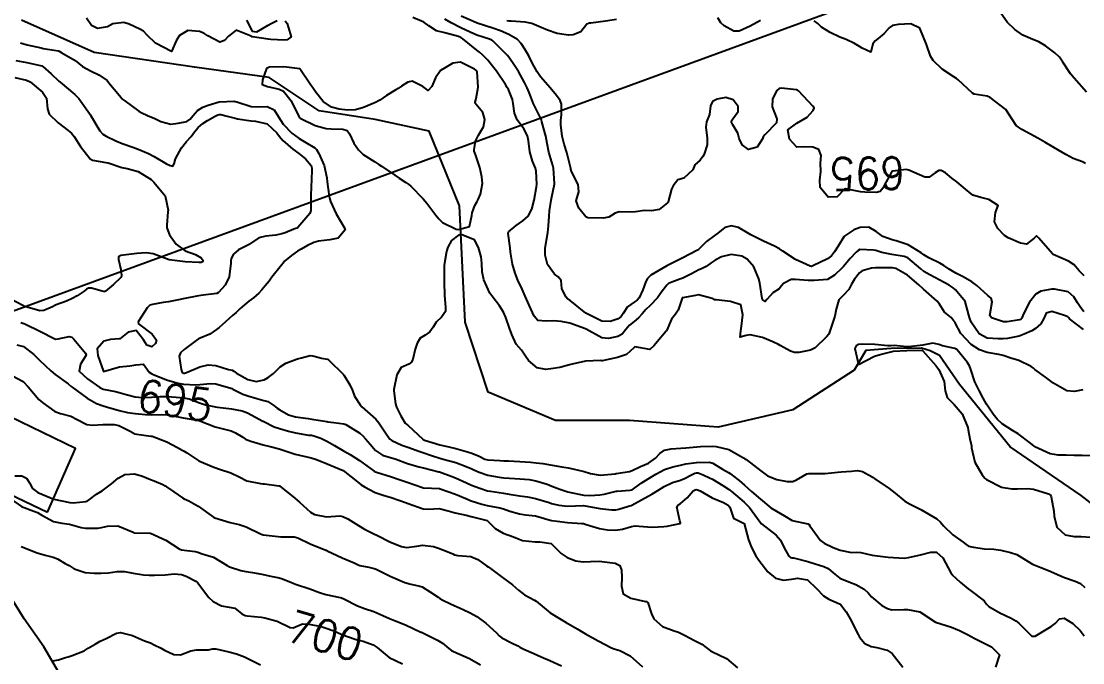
# Model space of a CAD drawing. Header units: metres. Extents: x 298520 to 308411, y 7433745 to 7450750.
# Drawn here: x 299909 to 300041.2, y 7449146.3 to 7449226.3 of the extents above; entities that cross this region are included whole.
import ezdxf
from ezdxf.enums import TextEntityAlignment as Align

# ---------------------------------------------------------------- set-up
doc = ezdxf.new("R2010")
doc.units = ezdxf.units.M
doc.header["$LTSCALE"] = 10
doc.linetypes.add('CONTINUO', pattern=[0])
for name, color, linetype in [('Area', 45, 'Continuous'), ('Cotas', 45, 'Continuous'), ('Curvas de Nivel 1m', 11, 'Continuous'), ('Curvas de Nivel 5m', 15, 'Continuous'), ('Edificações', 30, 'Continuous'), ('Hidrografia', 140, 'Continuous'), ('TEXTO', 45, 'Continuous')]:
    doc.layers.add(name, color=color, linetype=linetype)
doc.styles.add('Style-STANDARD', font='STANDARD.shx')

msp = doc.modelspace()

# ---------------------------------------------------------------- linework, layer by layer
at = {"layer": 'Area'}
msp.add_polyline3d([(299913.65, 7449145.06, 701.01), (299911.79, 7449148.27, 700.55), (299909.32, 7449151.75, 700.44), (299904.98, 7449158.74, 700.06)], dxfattribs=at)
at = {"layer": 'Curvas de Nivel 1m', "flags": 128}
for points, elevation in [([(300041.65, 7449217.43), (300040.12, 7449219.16), (300039.67, 7449219.72), (300038.7, 7449221.17), (300038.29, 7449221.77), (300037.7, 7449222.33), (300036.53, 7449223.2), (300035.72, 7449223.7), (300034.97, 7449223.97), (300033.73, 7449224.52), (300032.72, 7449225.25), (300031.75, 7449226.14), (300030.99, 7449227.27)], 697), ([(299941.83, 7449226.33), (299942.08, 7449225.98), (299942.59, 7449224.32), (299942.1, 7449223.95), (299941.72, 7449223.9), (299940.06, 7449224), (299939.72, 7449224.02), (299937.79, 7449224.31), (299937.72, 7449224.33), (299937.62, 7449224.38), (299935.73, 7449225.15), (299934.77, 7449224.41), (299934.29, 7449223.84), (299933.71, 7449223.64), (299932.22, 7449224.45), (299931.73, 7449224.79), (299931.18, 7449225), (299929.73, 7449225.11), (299928.68, 7449224.49), (299928.31, 7449223.89), (299927.69, 7449222.5), (299925.71, 7449223.54), (299924.66, 7449224.54), (299924.21, 7449225.03), (299923.73, 7449225.29), (299922.4, 7449225.9), (299921.74, 7449226.11), (299920.39, 7449225.93), (299919.73, 7449225.58), (299918.47, 7449225.35), (299917.73, 7449225.71), (299917.1, 7449226.63)], 693), ([(299937.04, 7449226.39), (299937.73, 7449225.03), (299938.31, 7449224.95), (299939.74, 7449225.76), (299940.11, 7449225.97), (299940.85, 7449226.34)], 693), ([(300041.29, 7449187.83), (300039.54, 7449189.17), (300039.43, 7449189.28), (300039.32, 7449189.39), (300038.91, 7449189.58), (300037.32, 7449190.07), (300036.64, 7449189.87), (300036.32, 7449189.2), (300035.97, 7449188.53), (300035.29, 7449187.97), (300034.82, 7449187.68), (300033.89, 7449187.23), (300033.28, 7449187.02), (300031.82, 7449186.72), (300031.28, 7449186.68), (300030.66, 7449186.65), (300029.28, 7449186.75), (300028.26, 7449187.3), (300027.3, 7449188.73), (300027.08, 7449189.31), (300027, 7449189.63), (300026.54, 7449191.32), (300025.35, 7449192.78), (300025.04, 7449193.02), (300024.54, 7449193.34), (300023.36, 7449193.99), (300022.12, 7449194.63), (300021.38, 7449195.07), (300021, 7449195.38), (300019.4, 7449196.75), (300018.94, 7449196.95), (300017.4, 7449197.17), (300016.15, 7449197.44), (300015.41, 7449197.66), (300015.13, 7449197.73), (300013.41, 7449197.82), (300013.19, 7449197.7), (300012.97, 7449197.48), (300012.21, 7449196.68), (300011.38, 7449195.69), (300011.3, 7449195.59), (300011.21, 7449195.5), (300010.28, 7449194.61), (300009.37, 7449194.06), (300007.75, 7449193.93), (300007.37, 7449193.94), (300006.97, 7449193.95), (300005.37, 7449194.08), (300004.87, 7449194.07), (300003.93, 7449193.58), (300003.67, 7449193.28), (300003.35, 7449192.9), (300002.57, 7449192.39), (300001.89, 7449191.61), (300001.63, 7449191.32), (300001.33, 7449191.53), (300001.29, 7449191.62), (300001.27, 7449191.68), (300000.96, 7449193.62), (300000.84, 7449194.16), (300000.22, 7449195.63), (299999.39, 7449196.61), (299998.74, 7449196.99), (299997.4, 7449197.18), (299996.19, 7449196.88), (299995.39, 7449196.49), (299994.92, 7449196.16), (299994.28, 7449195.7), (299993.7, 7449195.39), (299993.38, 7449195.25), (299992.44, 7449194.79), (299991.37, 7449194.24), (299991.01, 7449194.1), (299990.01, 7449193.75), (299989.57, 7449193.55), (299989.36, 7449193.37), (299988.69, 7449192.43), (299988.21, 7449191.78), (299987.32, 7449190.84), (299986.77, 7449190.34), (299986.3, 7449189.8), (299985.84, 7449189.27), (299985.3, 7449188.84), (299984.74, 7449188.37), (299984.29, 7449187.82), (299983.83, 7449187.27), (299983.27, 7449186.96), (299982.13, 7449186.7), (299981.27, 7449186.8), (299979.32, 7449187.88), (299979.29, 7449187.9), (299979.24, 7449187.93), (299977.3, 7449188.64), (299976.21, 7449188.83), (299975.3, 7449188.92), (299974.35, 7449188.89), (299973.3, 7449188.96), (299972.86, 7449189.51), (299972.66, 7449189.96), (299972.24, 7449190.88), (299971.75, 7449191.97), (299971.35, 7449192.84), (299970.83, 7449193.99), (299970.49, 7449194.87), (299970.17, 7449195.99), (299969.92, 7449197.47), (299969.86, 7449198), (299969.61, 7449199.82), (299969.66, 7449200), (299970.63, 7449200.8), (299971.45, 7449201.36), (299972.1, 7449201.97), (299972.58, 7449202.85), (299972.84, 7449203.96), (299973.15, 7449205.61), (299973.19, 7449205.95), (299973.12, 7449207.56), (299973.04, 7449207.95), (299972.67, 7449208.82), (299972.3, 7449209.96), (299972.16, 7449211.37), (299972.04, 7449211.97), (299971.59, 7449212.83), (299970.75, 7449213.98), (299970.4, 7449214.78), (299970.25, 7449215.99), (299970.14, 7449216.51), (299969.64, 7449217.75), (299969.51, 7449218), (299969.28, 7449218.37), (299968.17, 7449220.02), (299967.68, 7449220.68), (299967.08, 7449221.42), (299966.48, 7449222.04), (299966.04, 7449222.39), (299965.7, 7449222.65), (299963.98, 7449224.07), (299963.72, 7449224.24), (299963.43, 7449224.36), (299961.72, 7449224.82), (299960.69, 7449225.07), (299959.74, 7449225.68), (299959.13, 7449226.13), (299957.75, 7449226.73)], 693), ([(300041.32, 7449190.03), (300040.85, 7449190.67), (300040.54, 7449191.15), (300040.09, 7449191.91), (300039.35, 7449192.53), (300037.66, 7449192.88), (300037.35, 7449192.86), (300035.96, 7449192.59), (300035.34, 7449192.24), (300034.53, 7449191.22), (300033.78, 7449189.69), (300033.59, 7449189.24), (300033.45, 7449189.09), (300033.31, 7449189.04), (300031.78, 7449188.79), (300031.31, 7449188.8), (300029.82, 7449189.28), (300029.61, 7449189.58), (300029.9, 7449191.28), (300029.78, 7449191.72), (300029.34, 7449192.09), (300027.98, 7449193.3), (300027.36, 7449193.79), (300026.29, 7449194.4), (300025.38, 7449194.87), (300024.55, 7449195.34), (300023.86, 7449195.82), (300023.39, 7449196.11), (300022, 7449196.77), (300021.4, 7449197.13), (300021.05, 7449197.38), (300019.42, 7449198.38), (300017.95, 7449198.9), (300017.43, 7449199.02), (300016.27, 7449199.44), (300015.44, 7449200.05), (300014.55, 7449200.57), (300013.44, 7449200.54), (300012.66, 7449200.27), (300011.54, 7449199.5), (300011.49, 7449199.44), (300011.43, 7449199.37), (300010.71, 7449198.21), (300010.27, 7449197.51), (300009.89, 7449197.02), (300009.39, 7449196.63), (300007.58, 7449195.75), (300007.38, 7449195.69), (300007.22, 7449195.72), (300005.39, 7449196.54), (300003.83, 7449197.59), (300003.41, 7449197.9), (300002.8, 7449198.22), (300001.42, 7449198.85), (299999.83, 7449199.64), (299999.44, 7449199.87), (299998.32, 7449200.53), (299997.44, 7449200.74), (299996.59, 7449200.53), (299995.53, 7449199.69), (299995.47, 7449199.65), (299995.43, 7449199.63), (299994.31, 7449198.81), (299993.41, 7449197.87), (299993.32, 7449197.79), (299993.19, 7449197.71), (299991.39, 7449196.76), (299990.71, 7449196.43), (299989.38, 7449195.76), (299987.37, 7449194.59), (299986.96, 7449194.2), (299986.77, 7449193.8), (299986.38, 7449192.77), (299985.93, 7449191.8), (299985.67, 7449191.47), (299985.33, 7449191.23), (299984.49, 7449190.65), (299983.96, 7449189.82), (299983.69, 7449189.44), (299983.3, 7449189.15), (299982.33, 7449188.81), (299981.3, 7449188.87), (299979.31, 7449189.88), (299977.33, 7449191.44), (299977.06, 7449191.63), (299976.79, 7449191.91), (299976.32, 7449192.94), (299976.22, 7449193.92), (299975.83, 7449194.39), (299975.37, 7449194.74), (299974.53, 7449195.94), (299974.24, 7449197.1), (299974.24, 7449197.94), (299974.4, 7449198.95), (299974.54, 7449199.94), (299974.63, 7449200.75), (299974.71, 7449201.94), (299974.77, 7449202.63), (299974.97, 7449203.94), (299975.06, 7449204.36), (299975.41, 7449205.93), (299975.41, 7449206.02), (299975.26, 7449207.93), (299975.19, 7449208.27), (299974.69, 7449209.94), (299974.49, 7449211.02), (299974.3, 7449211.94), (299973.83, 7449213.72), (299973.76, 7449213.95), (299973.61, 7449214.3), (299972.78, 7449215.96), (299972.24, 7449217.36), (299972, 7449217.97), (299971.65, 7449218.64), (299970.89, 7449219.98), (299970.42, 7449220.73), (299969.69, 7449221.8), (299969.53, 7449222), (299967.71, 7449223.81), (299967.59, 7449223.9), (299967.3, 7449224.03), (299965.72, 7449224.54), (299964.9, 7449224.88), (299963.73, 7449225.45), (299962.5, 7449226.08), (299961.75, 7449226.51)], 694), ([(299983.11, 7449226.48), (299981.75, 7449226.25), (299979.9, 7449226.03), (299979.74, 7449226), (299979.64, 7449225.98), (299979.42, 7449225.88), (299978.66, 7449224.96), (299977.72, 7449224.55), (299977.13, 7449224.51), (299975.72, 7449224.72), (299974.53, 7449225.14), (299973.74, 7449225.49), (299972.57, 7449225.96), (299971.74, 7449226.14), (299970, 7449226.25), (299969.75, 7449226.26), (299969.45, 7449226.3)], 696), ([(300001.03, 7449226.34), (299999.74, 7449225.64), (299998.37, 7449225.01), (299997.73, 7449225.03), (299996.51, 7449225.68), (299996.12, 7449226.05), (299995.75, 7449226.68)], 696), ([(300041.54, 7449208.52), (300041.14, 7449208.75), (300039.98, 7449209.16), (300039.55, 7449209.38), (300039.07, 7449209.65), (300037.56, 7449210.54), (300036.46, 7449211.2), (300035.58, 7449211.7), (300034.6, 7449212.24), (300033.59, 7449212.77), (300032.9, 7449213.25), (300031.62, 7449215.26), (300029.64, 7449216.75), (300029.26, 7449216.9), (300027.64, 7449217.18), (300027.45, 7449217.31), (300025.66, 7449218.96), (300025.45, 7449219.13), (300025.12, 7449219.34), (300023.68, 7449220.28), (300022.54, 7449221.37), (300022.23, 7449221.91), (300021.71, 7449223.38), (300020.88, 7449225.39), (300019.75, 7449225.93), (300018.19, 7449225.86), (300017.75, 7449225.78), (300017.47, 7449225.71), (300017.08, 7449225.44), (300016.44, 7449224.73), (300015.72, 7449224.09), (300015.34, 7449223.83), (300015.05, 7449223.46), (300014.77, 7449222.39), (300013.71, 7449222.91), (300013.37, 7449223.13), (300012.74, 7449223.48), (300011.72, 7449223.97), (300010.94, 7449224.29), (300009.73, 7449224.86), (300008.66, 7449225.54), (300008.18, 7449225.97), (300007.75, 7449226.33)], 696), ([(299908.87, 7449223.55), (299909.7, 7449223.34), (299911.46, 7449222.93), (299911.7, 7449222.88), (299913.09, 7449222.67), (299913.61, 7449222.58), (299913.69, 7449222.54), (299914.03, 7449222.31), (299915.68, 7449221.38), (299916.61, 7449220.63), (299917.67, 7449220.02), (299918.65, 7449219.59), (299919.66, 7449218.86), (299919.9, 7449218.59), (299921.22, 7449216.99), (299921.55, 7449216.57), (299921.62, 7449216.51), (299921.86, 7449216.33), (299923.61, 7449215.07), (299923.93, 7449214.87), (299924.71, 7449214.53), (299925.6, 7449214.15), (299926.35, 7449213.76), (299927.59, 7449213.41), (299928.51, 7449213.56), (299929.59, 7449213.78), (299930.01, 7449214.05), (299930.34, 7449214.46), (299930.91, 7449215.15), (299931.61, 7449215.53), (299932.26, 7449215.8), (299933.62, 7449216.21), (299935.51, 7449216.29), (299935.62, 7449216.27), (299935.81, 7449216.21), (299937.62, 7449215.65), (299938.38, 7449215.61), (299939.62, 7449215.62), (299940.48, 7449215.21), (299941.02, 7449214.34), (299941.59, 7449213.44), (299942.68, 7449212.32), (299943.57, 7449211.66), (299944.42, 7449211.16), (299945.55, 7449210.46), (299945.75, 7449210.28), (299946.04, 7449209.78), (299946.7, 7449208.27), (299947.03, 7449206.74), (299947.07, 7449206.26), (299947.32, 7449204.42), (299947.35, 7449204.26), (299947.48, 7449203.78), (299948.21, 7449202.25), (299949.27, 7449200.41), (299949.3, 7449200.24), (299948.45, 7449199.22), (299947.42, 7449199), (299945.98, 7449198.84), (299945.42, 7449198.66), (299944.62, 7449198.3), (299943.85, 7449197.86), (299943.4, 7449197.58), (299942.64, 7449197.07), (299941.78, 7449196.33), (299941.59, 7449196.12), (299941.38, 7449195.85), (299940.2, 7449194.35), (299939.84, 7449193.87), (299939.35, 7449193.27), (299938.93, 7449192.77), (299938.57, 7449192.37), (299937.9, 7449191.8), (299937.32, 7449191.35), (299936.79, 7449190.91), (299936.21, 7449190.39), (299935.74, 7449189.97), (299935.3, 7449189.57), (299933.99, 7449188.42), (299933.61, 7449188.1), (299933.28, 7449187.82), (299932.46, 7449187.25), (299931.27, 7449186.75), (299931.06, 7449186.66), (299930.76, 7449186.46), (299929.25, 7449185.32), (299928.81, 7449184.92), (299928.66, 7449184.49), (299928.88, 7449182.83), (299929.03, 7449182.48), (299929.22, 7449182.38), (299929.32, 7449182.38), (299929.57, 7449182.47), (299931.23, 7449183.16), (299932.26, 7449183.41), (299933.23, 7449183.34), (299934.79, 7449182.85), (299935.23, 7449182.75), (299935.47, 7449182.65), (299935.79, 7449182.4), (299937.21, 7449181.6), (299938.25, 7449181.33), (299939.21, 7449181.55), (299939.72, 7449181.84), (299940.4, 7449182.34), (299941.23, 7449183.16), (299941.92, 7449183.64), (299943.24, 7449184.13), (299943.38, 7449184.17), (299943.88, 7449184.3), (299944.97, 7449184.57), (299945.25, 7449184.55), (299945.46, 7449184.5), (299946.37, 7449184.27), (299947.1, 7449184.12), (299947.24, 7449184.03), (299949.11, 7449182.24), (299949.21, 7449182.11), (299949.91, 7449180.94), (299950.24, 7449180.22), (299950.5, 7449179.53), (299951.18, 7449178.44), (299951.41, 7449178.21), (299953.15, 7449176.66), (299953.52, 7449176.19), (299954.25, 7449175.06), (299954.88, 7449174.17), (299955.12, 7449173.98), (299956.39, 7449173.42), (299957.11, 7449173.15), (299958.61, 7449172.62), (299959.11, 7449172.44), (299960.09, 7449172.11), (299961.1, 7449171.79), (299961.51, 7449171.68), (299963.09, 7449171.25), (299964.37, 7449170.77), (299965.08, 7449170.45), (299965.35, 7449170.32), (299965.99, 7449170.04), (299967.07, 7449169.68), (299968.48, 7449169.43), (299969.07, 7449169.36), (299969.77, 7449169.29), (299971.07, 7449169.21), (299972.22, 7449169.12), (299973.06, 7449168.96), (299974.46, 7449168.53), (299975.06, 7449168.32), (299976.04, 7449167.92), (299977.05, 7449167.6), (299977.44, 7449167.51), (299979.04, 7449167.19), (299979.78, 7449167.13), (299981.04, 7449167.24), (299981.57, 7449167.32), (299983.05, 7449167.67), (299983.19, 7449167.69), (299984.79, 7449167.81), (299985.03, 7449167.83), (299985.05, 7449167.84), (299986.2, 7449168.66), (299987.07, 7449169.21), (299988.01, 7449169.78), (299989.08, 7449170.36), (299990.12, 7449170.71), (299991.08, 7449170.92), (299991.75, 7449171.07), (299993.09, 7449171.25), (299994.68, 7449171.29), (299995.09, 7449171.18), (299996.32, 7449170.43), (299997.08, 7449170.01), (299997.27, 7449169.86), (299997.5, 7449169.66), (299998.4, 7449168.99), (299999.06, 7449168.42), (299999.92, 7449167.63), (300001.04, 7449166.66), (300002.34, 7449165.61), (300003.02, 7449165.19), (300004.02, 7449164.59), (300005.01, 7449164.02), (300006.94, 7449163.62), (300007, 7449163.61), (300007.07, 7449163.55), (300007.2, 7449163.35), (300008.5, 7449161.53), (300008.97, 7449161.19), (300010.11, 7449160.66), (300010.96, 7449160.34), (300012.39, 7449160.05), (300012.96, 7449160.06), (300013.54, 7449160.05), (300014.96, 7449159.69), (300016.95, 7449159.43), (300018.95, 7449159.34), (300019.49, 7449159.4), (300020.96, 7449159.75), (300022.24, 7449160.09), (300022.96, 7449160.07), (300023.75, 7449159.35), (300024.77, 7449157.5), (300024.86, 7449157.34), (300024.93, 7449157.24), (300025.92, 7449156.33), (300026.91, 7449155.51), (300027.19, 7449155.31), (300028.89, 7449154.01), (300029.19, 7449153.59), (300029.5, 7449153.28), (300030.87, 7449152.49), (300032.28, 7449151.83), (300032.86, 7449151.53), (300033.21, 7449151.24), (300034.84, 7449149.62), (300035.24, 7449149.62), (300036.85, 7449150.57), (300037.25, 7449150.79), (300037.74, 7449151.18), (300038.27, 7449151.77), (300038.86, 7449151.84), (300039.93, 7449151.16), (300040.84, 7449150.32), (300041.35, 7449149.66)], 693), ([(299908.32, 7449221.37), (299909.68, 7449221.1), (299911.55, 7449220.69), (299911.67, 7449220.63), (299912.71, 7449219.72), (299913.65, 7449218.81), (299913.82, 7449218.66), (299915.63, 7449217.12), (299916.15, 7449216.63), (299917.46, 7449214.77), (299917.56, 7449214.62), (299917.6, 7449214.55), (299918.77, 7449212.6), (299919.15, 7449212.18), (299919.57, 7449211.94), (299920.77, 7449211.37), (299921.56, 7449211.01), (299922.89, 7449210.56), (299923.55, 7449210.33), (299924.81, 7449209.79), (299925.54, 7449209.4), (299927.08, 7449208.5), (299927.53, 7449208.26), (299927.84, 7449208.19), (299928.01, 7449208.49), (299928.17, 7449209.12), (299928.93, 7449210.48), (299929.56, 7449211.25), (299930.12, 7449211.91), (299930.54, 7449212.46), (299931.01, 7449213.03), (299931.59, 7449213.53), (299932.16, 7449213.88), (299933.14, 7449214.43), (299933.44, 7449214.59), (299933.61, 7449214.65), (299933.82, 7449214.64), (299934.61, 7449214.41), (299935.6, 7449214.16), (299935.89, 7449214.11), (299937.6, 7449213.86), (299938.15, 7449213.82), (299939.59, 7449213.49), (299940.8, 7449212.34), (299941.13, 7449211.9), (299941.56, 7449211.4), (299942.81, 7449210.32), (299943.55, 7449209.79), (299944.37, 7449209.12), (299945.07, 7449208.29), (299945.17, 7449207.93), (299945.12, 7449206.29), (299945.09, 7449205.87), (299945.04, 7449204.29), (299945.06, 7449202.68), (299944.93, 7449202.29), (299943.44, 7449200.56), (299943.29, 7449200.46), (299942.91, 7449200.32), (299941.86, 7449199.9), (299941.43, 7449199.75), (299940.67, 7449199.58), (299939.42, 7449199.47), (299938.55, 7449199.24), (299937.41, 7449198.45), (299937.37, 7449198.42), (299937.27, 7449198.38), (299936.04, 7449197.76), (299935.4, 7449197.21), (299935.11, 7449196.68), (299935.09, 7449196.4), (299935.09, 7449196.11), (299934.87, 7449194.41), (299934.39, 7449193.37), (299933.55, 7449192.43), (299933.33, 7449192.31), (299931.65, 7449192.13), (299931.33, 7449192.09), (299930.86, 7449191.99), (299929.33, 7449191.68), (299928.34, 7449191.48), (299927.32, 7449191.3), (299926.64, 7449191.19), (299925.32, 7449190.96), (299924.99, 7449190.85), (299924.65, 7449190.53), (299923.53, 7449188.78), (299923.59, 7449188.55), (299925.27, 7449187.23), (299925.81, 7449186.51), (299925.7, 7449186.07), (299925.25, 7449185.68), (299924.62, 7449185.89), (299924.22, 7449186.54), (299923.28, 7449187.72), (299922.31, 7449187.52), (299921.26, 7449186.68), (299921.18, 7449186.65), (299920.09, 7449186.59), (299919.26, 7449186.37), (299918.42, 7449185.44), (299918.52, 7449184.61), (299919.22, 7449182.6), (299921.23, 7449183.18), (299922.48, 7449183.31), (299923.23, 7449183.43), (299924.19, 7449183.5), (299924.89, 7449182.52), (299925.22, 7449182.29), (299925.6, 7449182.13), (299927.21, 7449181.52), (299928.53, 7449181.16), (299929.2, 7449181.03), (299930.72, 7449180.94), (299931.2, 7449180.97), (299932.55, 7449181.09), (299933.2, 7449181.06), (299935.07, 7449180.53), (299935.19, 7449180.48), (299935.32, 7449180.41), (299936.58, 7449179.78), (299937.18, 7449179.58), (299938.33, 7449179.22), (299939.18, 7449179), (299939.7, 7449178.87), (299940.45, 7449178.34), (299940.86, 7449178.02), (299941.17, 7449177.83), (299942.27, 7449177.2), (299943.15, 7449176.93), (299944.72, 7449176.72), (299945.15, 7449176.64), (299947.05, 7449176.35), (299947.14, 7449176.34), (299947.9, 7449176.25), (299949.14, 7449176.07), (299949.41, 7449175.97), (299951.13, 7449174.89), (299951.5, 7449174.58), (299951.87, 7449174.21), (299952.45, 7449173.54), (299953.11, 7449172.74), (299953.98, 7449172.18), (299955.1, 7449171.85), (299955.56, 7449171.7), (299957.09, 7449171.14), (299958.49, 7449170.72), (299959.08, 7449170.57), (299960.99, 7449170.1), (299961.07, 7449170.07), (299962.53, 7449169.54), (299963.07, 7449169.32), (299964.41, 7449168.7), (299965.06, 7449168.42), (299966.08, 7449168.04), (299967.05, 7449167.74), (299967.4, 7449167.67), (299969.04, 7449167.43), (299969.73, 7449167.3), (299971.04, 7449167.1), (299972.02, 7449166.98), (299973.04, 7449166.78), (299974.71, 7449166.25), (299975.03, 7449166.16), (299975.95, 7449165.92), (299977.02, 7449165.79), (299979.02, 7449165.88), (299981.02, 7449165.51), (299982.51, 7449165.33), (299983.02, 7449165.34), (299983.42, 7449165.43), (299984.59, 7449165.81), (299984.93, 7449165.91), (299985.02, 7449165.95), (299986.24, 7449166.59), (299987.04, 7449167.05), (299987.52, 7449167.31), (299988.25, 7449167.77), (299989.06, 7449168.27), (299990.07, 7449168.74), (299991.07, 7449169.06), (299991.56, 7449169.24), (299992.45, 7449169.73), (299992.87, 7449169.92), (299993.08, 7449169.96), (299993.3, 7449169.95), (299993.92, 7449169.71), (299994.71, 7449169.34), (299995.07, 7449169.16), (299996.34, 7449168.4), (299997.06, 7449167.94), (299997.21, 7449167.83), (299997.41, 7449167.66), (299999.03, 7449166.29), (299999.66, 7449165.63), (300001, 7449163.82), (300001.19, 7449163.62), (300002.98, 7449162.2), (300003.53, 7449161.59), (300004, 7449160.62), (300004.56, 7449159.58), (300004.78, 7449159.4), (300004.95, 7449159.38), (300005.16, 7449159.36), (300006.95, 7449158.93), (300007.86, 7449158.62), (300008.94, 7449158.27), (300009.46, 7449158.04), (300010.09, 7449157.51), (300010.92, 7449156.82), (300012.03, 7449156.38), (300012.91, 7449156.04), (300013.96, 7449155.46), (300014.46, 7449155.02), (300014.89, 7449154.5), (300016.14, 7449153.44), (300016.88, 7449153.05), (300017.41, 7449152.89), (300018.88, 7449152.91), (300019.35, 7449152.93), (300020.87, 7449152.63), (300022.85, 7449151.36), (300024.85, 7449150.74), (300025.83, 7449150.31), (300026.84, 7449149.79), (300027.73, 7449149.3), (300028.83, 7449148.76), (300029.83, 7449148.28), (300030.81, 7449147.26), (300030.33, 7449145.73)], 694), ([(300041.2, 7449180.31), (300040.15, 7449180.1), (300039.2, 7449180.19), (300037.45, 7449181.19), (300037.21, 7449181.37), (300036.53, 7449181.89), (300035.23, 7449182.85), (300035.03, 7449183.01), (300034.76, 7449183.22), (300033.24, 7449183.97), (300032.24, 7449184.26), (300031.25, 7449184.61), (300030.72, 7449184.73), (300029.26, 7449184.96), (300028.31, 7449185.3), (300027.27, 7449185.96), (300026, 7449187.32), (300025.3, 7449188.67), (300024.81, 7449189.34), (300023.96, 7449189.99), (300023.33, 7449190.97), (300023.06, 7449191.36), (300021.35, 7449192.86), (300020.75, 7449193.39), (300019.37, 7449194.6), (300017.9, 7449195.42), (300017.47, 7449195.52), (300017.38, 7449195.53), (300017.27, 7449195.54), (300015.38, 7449195.51), (300014.88, 7449195.46), (300013.69, 7449195.16), (300013.37, 7449194.91), (300012.75, 7449194.09), (300012.38, 7449193.49), (300012.04, 7449192.81), (300011.34, 7449192.06), (300011.04, 7449191.8), (300010.79, 7449191.51), (300010.47, 7449190.36), (300010.31, 7449189.51), (300010.05, 7449188.76), (300009.66, 7449187.52), (300009.54, 7449187.26), (300009.28, 7449186.91), (300007.85, 7449185.54), (300007.26, 7449185.27), (300005.84, 7449184.98), (300005.26, 7449184.95), (300004.8, 7449185.12), (300003.96, 7449185.59), (300003.51, 7449185.84), (300003.27, 7449185.97), (300002.57, 7449186.31), (300001.28, 7449186.84), (299999.74, 7449187.17), (299999.28, 7449187.1), (299998.5, 7449186.88), (299998.58, 7449187.65), (299998.7, 7449188.24), (299998.83, 7449189.65), (299998.58, 7449190.91), (299997.33, 7449191.33), (299995.51, 7449191.51), (299995.33, 7449191.55), (299995.01, 7449191.69), (299993.34, 7449192.15), (299992.97, 7449192.08), (299991.33, 7449191.79), (299991.3, 7449191.77), (299991.28, 7449191.74), (299990.8, 7449190.26), (299990.45, 7449189.75), (299989.95, 7449189.1), (299989.38, 7449187.76), (299989.35, 7449187.7), (299989.28, 7449187.63), (299987.76, 7449185.78), (299987.26, 7449185.35), (299985.41, 7449185.66), (299985.26, 7449185.56), (299984.35, 7449184.72), (299983.25, 7449184.33), (299981.33, 7449183.94), (299981.24, 7449183.94), (299981.15, 7449183.96), (299979.24, 7449183.88), (299977.61, 7449183.53), (299977.24, 7449183.43), (299976.07, 7449183.09), (299975.23, 7449182.96), (299974.33, 7449182.83), (299973.23, 7449183.05), (299972.17, 7449183.97), (299971.79, 7449184.51), (299971.26, 7449185.24), (299970.61, 7449185.99), (299970.07, 7449187.2), (299969.77, 7449188), (299969.31, 7449189.32), (299969.05, 7449190), (299968.54, 7449190.79), (299967.58, 7449192.02), (299967.34, 7449192.38), (299966.58, 7449194.03), (299966.38, 7449195.04), (299966.34, 7449196.04), (299966.25, 7449196.89), (299965.93, 7449198.04), (299965.42, 7449199), (299963.84, 7449199.65), (299963.43, 7449199.59), (299962.55, 7449198.94), (299962.12, 7449198.08), (299961.93, 7449197.56), (299961.67, 7449196.09), (299961.66, 7449195.8), (299961.65, 7449194.09), (299961.66, 7449193.79), (299961.69, 7449192.09), (299961.83, 7449190.61), (299961.81, 7449190.09), (299961.31, 7449189.36), (299960.67, 7449188.74), (299960.27, 7449188.11), (299959.85, 7449187.55), (299959.28, 7449187.13), (299958.65, 7449186.75), (299958.28, 7449186.13), (299958.03, 7449185.36), (299957.76, 7449184.13), (299957.6, 7449183.77), (299957.23, 7449183.52), (299956.29, 7449183.09), (299955.75, 7449182.16), (299955.37, 7449180.35), (299955.36, 7449180.17), (299955.59, 7449178.57), (299955.72, 7449178.16), (299956.24, 7449177.07), (299956.78, 7449176.15), (299957, 7449176), (299957.14, 7449175.91), (299959.04, 7449174.12), (299959.12, 7449174.07), (299959.19, 7449174.05), (299961.12, 7449173.47), (299962.22, 7449173.19), (299963.11, 7449172.98), (299964.57, 7449172.59), (299965.1, 7449172.42), (299965.99, 7449172.04), (299966.73, 7449171.67), (299967.09, 7449171.57), (299968.58, 7449171.5), (299969.09, 7449171.48), (299969.64, 7449171.44), (299971.09, 7449171.39), (299972.42, 7449171.3), (299973.09, 7449171.23), (299973.92, 7449171.11), (299975.08, 7449170.91), (299976.3, 7449170.7), (299977.08, 7449170.58), (299977.66, 7449170.48), (299979.08, 7449170.12), (299979.89, 7449169.87), (299981.07, 7449169.67), (299982.94, 7449169.83), (299983.07, 7449169.86), (299984.74, 7449170.15), (299985.08, 7449170.27), (299986.12, 7449170.76), (299987.09, 7449171.18), (299987.96, 7449171.78), (299988.5, 7449172.37), (299989.11, 7449172.77), (299989.93, 7449172.94), (299991.11, 7449173.04), (299991.74, 7449173.1), (299993.12, 7449173.22), (299993.58, 7449173.25), (299995.12, 7449173.29), (299995.54, 7449173.26), (299997.11, 7449172.86), (299998.91, 7449171.83), (299999.09, 7449171.72), (299999.28, 7449171.64), (300001.08, 7449170.21), (300001.91, 7449169.61), (300003.07, 7449169.14), (300004.35, 7449168.87), (300005.07, 7449168.87), (300005.55, 7449169.09), (300006.3, 7449169.56), (300006.8, 7449169.83), (300007.08, 7449169.89), (300007.43, 7449169.89), (300009.08, 7449169.87), (300009.46, 7449169.91), (300011.08, 7449170.1), (300012.37, 7449170.19), (300013.08, 7449170.26), (300013.76, 7449170.15), (300014.95, 7449169.45), (300015.02, 7449169.4), (300015.07, 7449169.37), (300015.29, 7449169.23), (300017.05, 7449168.02), (300017.81, 7449167.42), (300019.03, 7449166.44), (300019.67, 7449166.04), (300021.02, 7449165.38), (300023.01, 7449164.24), (300023.48, 7449163.82), (300023.85, 7449163.35), (300024.99, 7449162.22), (300026.29, 7449161.32), (300026.68, 7449161.03), (300026.97, 7449160.84), (300027.59, 7449160.68), (300028.96, 7449160.5), (300030.12, 7449160.43), (300030.96, 7449160.33), (300032.19, 7449160.02), (300032.96, 7449159.77), (300033.86, 7449159.23), (300034.94, 7449158.58), (300035.98, 7449158.16), (300036.93, 7449157.8), (300038.32, 7449157.18), (300038.92, 7449156.92), (300040.24, 7449156.47), (300040.91, 7449156.15), (300041.44, 7449155.68)], 692), ([(300042.13, 7449172.1), (300041.11, 7449172.11), (300040.13, 7449172.13), (300039.11, 7449172.16), (300038.13, 7449172.16), (300037.11, 7449172.33), (300035.21, 7449173.22), (300035.16, 7449173.26), (300035.12, 7449173.3), (300034.68, 7449173.67), (300033.14, 7449174.81), (300032.43, 7449175.25), (300031.15, 7449176.09), (300030.54, 7449176.66), (300030.04, 7449177.28), (300029.18, 7449178.53), (300028.77, 7449179.29), (300028.28, 7449180.22), (300027.76, 7449181.3), (300027.24, 7449182.85), (300027.09, 7449183.31), (300026.8, 7449183.76), (300025.51, 7449185.33), (300025.26, 7449185.48), (300023.73, 7449185.81), (300023.27, 7449185.96), (300022.51, 7449186.13), (300021.27, 7449185.86), (300019.53, 7449185.67), (300019.27, 7449185.69), (300017.68, 7449185.84), (300017.27, 7449185.79), (300016.92, 7449185.78), (300015.27, 7449185.97), (300013.8, 7449186.01), (300013.27, 7449185.95), (300012.94, 7449185.8), (300012.8, 7449185.48), (300013.24, 7449183.48), (300015.25, 7449184.49), (300015.97, 7449184.73), (300017.26, 7449185.05), (300017.57, 7449185.11), (300019.26, 7449185.22), (300021.12, 7449185.24), (300021.26, 7449185.16), (300022.87, 7449183.36), (300023.24, 7449182.86), (300023.9, 7449181.35), (300024.03, 7449180.18), (300024.31, 7449179.34), (300025.18, 7449178.47), (300026.16, 7449177.32), (300026.86, 7449175.6), (300026.92, 7449175.31), (300027.13, 7449174.2), (300027.31, 7449173.31), (300027.33, 7449173.09), (300027.76, 7449171.3), (300028.67, 7449169.7), (300028.98, 7449169.29), (300029.07, 7449169.23), (300029.21, 7449169.15), (300031.06, 7449168.18), (300032.33, 7449167.97), (300033.05, 7449167.96), (300034.29, 7449167.99), (300035.05, 7449167.91), (300036.9, 7449167.34), (300037.04, 7449167.28), (300037.16, 7449167.19), (300037.25, 7449166.98), (300037.56, 7449165.18), (300037.62, 7449164.58), (300037.95, 7449163.18), (300038.99, 7449162.25), (300040.12, 7449162.02), (300040.99, 7449162.02), (300042.18, 7449161.93)], 691), ([(299908.43, 7449185.9), (299909.25, 7449185.71), (299910.53, 7449184.7), (299911.24, 7449184), (299912.67, 7449182.68), (299913.22, 7449182.22), (299914.8, 7449181.05), (299915.19, 7449180.74), (299915.32, 7449180.64), (299917.18, 7449179.29), (299918.36, 7449178.61), (299919.17, 7449178.3), (299919.58, 7449178.18), (299921.16, 7449177.74), (299922.22, 7449177.5), (299923.15, 7449177.36), (299924.47, 7449177.22), (299925.15, 7449177.2), (299926.41, 7449177.25), (299927.15, 7449177.21), (299928.74, 7449176.89), (299929.15, 7449176.81), (299931.11, 7449176.48), (299931.14, 7449176.47), (299931.21, 7449176.45), (299933.14, 7449175.68), (299934.12, 7449175.43), (299935.13, 7449175.21), (299935.67, 7449174.95), (299936.56, 7449174.39), (299936.9, 7449174.17), (299937.12, 7449174.06), (299937.57, 7449173.92), (299939.11, 7449173.45), (299939.99, 7449173.23), (299941.11, 7449172.95), (299943.1, 7449172.31), (299945.1, 7449171.83), (299945.73, 7449171.64), (299947.09, 7449171.1), (299949.07, 7449170.24), (299951.06, 7449168.68), (299951.32, 7449168.48), (299951.73, 7449168.21), (299953.04, 7449167.52), (299954.05, 7449167.17), (299955.03, 7449166.88), (299956.95, 7449166.22), (299957.02, 7449166.19), (299957.15, 7449166.14), (299959.02, 7449165.46), (299959.71, 7449165.42), (299961.02, 7449165.51), (299962.15, 7449165.22), (299963.01, 7449164.97), (299964.38, 7449164.68), (299965.01, 7449164.52), (299967, 7449164.03), (299968, 7449163.03), (299968.99, 7449162.46), (299970.27, 7449161.99), (299970.98, 7449161.69), (299971.42, 7449161.53), (299972.97, 7449161.36), (299973.55, 7449161.37), (299974.97, 7449161.15), (299976.24, 7449159.92), (299976.95, 7449159.39), (299978.05, 7449159), (299978.94, 7449158.88), (299979.88, 7449158.93), (299980.94, 7449158.95), (299981.95, 7449158.84), (299982.94, 7449158.71), (299983.53, 7449158.43), (299983.74, 7449157.83), (299983.78, 7449156.96), (299983.72, 7449155.83), (299983.93, 7449154.86), (299984.89, 7449154.35), (299986.74, 7449153.94), (299986.88, 7449153.91), (299986.96, 7449153.86), (299987, 7449153.79), (299987.46, 7449152.37), (299987.76, 7449151.78), (299988.85, 7449150.81), (299990.31, 7449150.27), (299990.84, 7449150.12), (299991.57, 7449149.73), (299992.83, 7449149.07), (299993.72, 7449148.61), (299994.81, 7449147.79), (299995, 7449147.69), (299996.8, 7449146.82), (299998.2, 7449145.66)], 696), ([(299907.89, 7449182.05), (299909.2, 7449181.36), (299909.83, 7449180.7), (299911.18, 7449179.12), (299911.65, 7449178.69), (299913.16, 7449177.62), (299913.85, 7449177.35), (299915.15, 7449177.04), (299915.93, 7449176.63), (299917.14, 7449175.99), (299917.85, 7449175.9), (299919.14, 7449176), (299920.55, 7449175.99), (299921.14, 7449175.85), (299922.53, 7449175.15), (299923.13, 7449174.84), (299923.36, 7449174.78), (299925.12, 7449174.55), (299925.27, 7449174.52), (299927.12, 7449173.84), (299928.45, 7449173.14), (299929.11, 7449172.76), (299929.28, 7449172.66), (299929.58, 7449172.47), (299931.09, 7449171.48), (299932.77, 7449170.74), (299933.08, 7449170.63), (299933.68, 7449170.42), (299935.07, 7449169.98), (299936.13, 7449169.46), (299937.06, 7449168.98), (299938.77, 7449168.65), (299939.06, 7449168.61), (299939.28, 7449168.58), (299941.05, 7449168.36), (299941.12, 7449168.33), (299943.03, 7449166.81), (299943.64, 7449166.3), (299945.01, 7449165.05), (299945.49, 7449164.76), (299947.01, 7449164.48), (299948.66, 7449164.59), (299949.01, 7449164.54), (299949.65, 7449164.23), (299950.99, 7449163.39), (299951.74, 7449162.95), (299952.98, 7449162.33), (299953.25, 7449162.19), (299954.97, 7449161.3), (299956.35, 7449160.76), (299956.96, 7449160.67), (299958.25, 7449160.84), (299958.97, 7449160.93), (299960.3, 7449160.77), (299960.96, 7449160.58), (299962.24, 7449160.08), (299962.73, 7449159.85), (299962.95, 7449159.76), (299963.36, 7449159.66), (299964.95, 7449159.55), (299965.83, 7449159.16), (299966.94, 7449158.39), (299967.14, 7449158.23), (299967.42, 7449158.02), (299968.92, 7449156.92), (299970.14, 7449155.99), (299970.9, 7449155.34), (299971.67, 7449154.75), (299972.88, 7449154.09), (299973.11, 7449153.95), (299974.87, 7449152.53), (299975.79, 7449151.92), (299976.85, 7449151.32), (299978.22, 7449150.51), (299978.84, 7449150.13), (299979.26, 7449149.88), (299980.82, 7449149.03), (299982.5, 7449148.16), (299982.81, 7449148.02), (299982.95, 7449147.98), (299983.53, 7449147.83), (299984.8, 7449147.15), (299986.37, 7449145.79)], 697), ([(299908.18, 7449169.61), (299909.06, 7449169.58), (299909.64, 7449169.29), (299909.99, 7449168.71), (299910.36, 7449168.01), (299911.04, 7449167.52), (299913.03, 7449166.67), (299915.03, 7449166.27), (299915.43, 7449166.23), (299917.03, 7449166.4), (299917.2, 7449166.45), (299917.47, 7449166.62), (299918.35, 7449167.3), (299919.04, 7449167.72), (299920.23, 7449168.58), (299921.06, 7449169.3), (299921.87, 7449169.76), (299923.07, 7449169.85), (299924.07, 7449169.54), (299925.06, 7449169.15), (299925.51, 7449168.98), (299926.59, 7449168.51), (299926.89, 7449168.34), (299927.05, 7449168.22), (299927.96, 7449167.58), (299929.04, 7449166.85), (299929.28, 7449166.72), (299929.86, 7449166.47), (299931.02, 7449165.82), (299932.93, 7449164.43), (299933, 7449164.39), (299933.07, 7449164.36), (299935, 7449163.77), (299936.12, 7449163.51), (299936.99, 7449163.23), (299938.77, 7449162.36), (299938.98, 7449162.27), (299939.09, 7449162.25), (299940.98, 7449162.01), (299941.31, 7449162), (299942.98, 7449161.98), (299943.44, 7449161.84), (299944.97, 7449161.12), (299946.89, 7449160.33), (299946.95, 7449160.31), (299947.07, 7449160.26), (299948.94, 7449159.38), (299950.43, 7449158.73), (299950.94, 7449158.5), (299951.15, 7449158.43), (299952.28, 7449158.2), (299952.93, 7449158.05), (299953.17, 7449157.95), (299954.92, 7449157.09), (299956.77, 7449156.28), (299956.9, 7449156.23), (299957.33, 7449156.14), (299958.62, 7449155.85), (299958.9, 7449155.74), (299959.93, 7449155.07), (299960.89, 7449154.45), (299961.1, 7449154.31), (299961.47, 7449154.09), (299962.43, 7449153.62), (299962.88, 7449153.42), (299964.01, 7449152.92), (299964.87, 7449152.52), (299965.71, 7449152.04), (299966.85, 7449151.23), (299968.15, 7449150.01), (299968.48, 7449149.65), (299968.83, 7449149.38), (299970.04, 7449148.77), (299970.82, 7449148.39), (299971.08, 7449148.24), (299971.58, 7449147.97), (299972.8, 7449147.43), (299973.73, 7449147.02), (299974.79, 7449146.57), (299976.25, 7449145.92)], 698), ([(299907.64, 7449166.73), (299909.02, 7449165.77), (299910.53, 7449165.18), (299911.01, 7449165.01), (299911.53, 7449164.68), (299913, 7449163.89), (299914.03, 7449163.69), (299914.99, 7449163.57), (299916.45, 7449163.16), (299916.99, 7449163.07), (299918.52, 7449163.07), (299918.99, 7449163.13), (299919.73, 7449163.33), (299920.99, 7449163.35), (299922.92, 7449162.55), (299922.98, 7449162.51), (299923.03, 7449162.5), (299924.98, 7449162.46), (299925.06, 7449162.45), (299926.97, 7449161.56), (299928.65, 7449160.48), (299928.95, 7449160.37), (299930.63, 7449160.14), (299930.95, 7449160.06), (299931.51, 7449159.88), (299932.94, 7449159.43), (299934.62, 7449158.41), (299934.93, 7449158.25), (299936.34, 7449157.8), (299936.93, 7449157.66), (299937.78, 7449157.52), (299938.92, 7449157.33), (299940.21, 7449157.06), (299940.92, 7449156.91), (299941.37, 7449156.79), (299942.55, 7449156.32), (299942.91, 7449156.16), (299943.14, 7449156.08), (299944.9, 7449155.52), (299946.11, 7449155.06), (299946.89, 7449154.8), (299948.71, 7449154.41), (299948.88, 7449154.36), (299949.16, 7449154.24), (299950.87, 7449153.37), (299951.71, 7449153.05), (299952.87, 7449152.66), (299954, 7449152.18), (299954.86, 7449151.79), (299955.45, 7449151.57), (299956.85, 7449151.03), (299958.74, 7449150.12), (299958.8, 7449150.09), (299958.83, 7449150.08), (299958.91, 7449150.04), (299960.82, 7449149.11), (299961.43, 7449148.71), (299962.21, 7449148.08), (299962.56, 7449147.82), (299962.81, 7449147.67), (299963.48, 7449147.39), (299964.8, 7449146.81), (299966.18, 7449146.04)], 699), ([(299912.87, 7449146.55), (299912.93, 7449146.53), (299913.6, 7449146.66), (299914.5, 7449146.95), (299914.8, 7449147.04), (299915.33, 7449147.18), (299916.8, 7449147.76), (299917.33, 7449148.09), (299918.19, 7449148.61), (299918.58, 7449148.84), (299918.82, 7449148.96), (299919.56, 7449149.33), (299920.83, 7449149.98), (299921.34, 7449150.05), (299922.82, 7449149.67), (299924.34, 7449149.01), (299924.82, 7449148.85), (299925.06, 7449148.77), (299925.54, 7449148.52), (299926.4, 7449148.1), (299926.81, 7449147.87), (299927.99, 7449147.3), (299928.8, 7449147.27), (299930.11, 7449147.76), (299930.81, 7449147.91), (299932.28, 7449147.91), (299932.81, 7449148.01), (299933.22, 7449148.02), (299934.81, 7449147.66), (299935.8, 7449147.39), (299936.8, 7449147.02), (299938.13, 7449146.37), (299938.79, 7449146.01)], 701)]:
    msp.add_lwpolyline(points, dxfattribs=dict(at, elevation=elevation))
at = {"layer": 'Curvas de Nivel 1m', "elevation": 692, "flags": 128}
msp.add_lwpolyline([(299965.72, 7449220.05), (299965.7, 7449220.08), (299965.67, 7449220.1), (299965.44, 7449220.28), (299963.68, 7449221.15), (299962.73, 7449221.03), (299961.68, 7449220.42), (299961.19, 7449220.1), (299960.57, 7449219.2), (299960.11, 7449218.11), (299959.64, 7449217.62), (299959, 7449218.13), (299957.65, 7449218.78), (299957.11, 7449218.68), (299956.32, 7449218.15), (299955.94, 7449217.86), (299955.64, 7449217.71), (299954.45, 7449216.99), (299953.63, 7449216.42), (299953.47, 7449216.34), (299953.16, 7449216.19), (299952.11, 7449215.71), (299951.62, 7449215.51), (299950.62, 7449215.23), (299949.61, 7449215.19), (299948.57, 7449215.29), (299947.62, 7449215.54), (299946.58, 7449216.27), (299945.63, 7449217.45), (299945.3, 7449217.94), (299945.06, 7449218.29), (299943.67, 7449220.31), (299941.68, 7449220.58), (299939.83, 7449220.52), (299939.67, 7449220.47), (299939.54, 7449220.36), (299939.04, 7449218.97), (299938.97, 7449218.37), (299939.64, 7449218.13), (299941.11, 7449217.81), (299941.63, 7449217.53), (299942.61, 7449216.32), (299943.54, 7449214.38), (299943.57, 7449214.31), (299943.6, 7449214.28), (299943.72, 7449214.19), (299945.59, 7449213.27), (299946.95, 7449212.9), (299947.58, 7449212.85), (299949.04, 7449212.79), (299949.58, 7449212.62), (299949.85, 7449212.24), (299950.4, 7449211.07), (299950.97, 7449210.22), (299951.54, 7449209.66), (299953, 7449208.72), (299953.53, 7449208.4), (299953.84, 7449208.19), (299955.51, 7449207.07), (299956.05, 7449206.7), (299956.87, 7449206.15), (299957.25, 7449205.9), (299957.5, 7449205.69), (299959.04, 7449204.12), (299959.48, 7449203.6), (299960.6, 7449202.1), (299960.97, 7449201.62), (299961.44, 7449201.19), (299963.16, 7449200.35), (299963.44, 7449200.29), (299964.82, 7449200.68), (299965.11, 7449202.05), (299965.13, 7449202.38), (299965.47, 7449203.31), (299965.74, 7449203.79), (299965.89, 7449204.04), (299966.16, 7449204.71), (299966.41, 7449206.04), (299966.35, 7449206.87), (299966.09, 7449208.04), (299965.55, 7449209.63), (299965.4, 7449210.05), (299965.37, 7449210.24), (299965.57, 7449211.29), (299965.91, 7449212.04), (299966.54, 7449213.09), (299966.72, 7449214.03), (299966.45, 7449214.87), (299965.62, 7449215.88), (299965.5, 7449216.05), (299965.49, 7449216.19), (299965.63, 7449216.61), (299965.88, 7449218.05), (299965.76, 7449219.97)], close=True, dxfattribs=at)
at = {"layer": 'Curvas de Nivel 5m', "flags": 128}
for points, elevation in [([(300041.37, 7449194.51), (300040.73, 7449195.15), (300040.13, 7449195.9), (300039.39, 7449196.34), (300037.49, 7449197.19), (300037.4, 7449197.25), (300035.71, 7449199.21), (300035.44, 7449199.5), (300035.11, 7449199.21), (300034.19, 7449198.46), (300033.42, 7449198.59), (300031.89, 7449199.26), (300031.44, 7449199.55), (300030.61, 7449200.43), (300030.19, 7449201.27), (300030.32, 7449202.41), (300030.63, 7449203.27), (300029.48, 7449204.02), (300028.5, 7449204.29), (300027.49, 7449204.59), (300026.58, 7449205.32), (300025.51, 7449206.23), (300024.86, 7449206.68), (300024.07, 7449207.35), (300023.53, 7449207.66), (300023.24, 7449207.65), (300022.8, 7449207.37), (300022.05, 7449206.84), (300021.52, 7449206.83), (300020.18, 7449207.39), (300019.53, 7449207.69), (300019.17, 7449207.77), (300017.53, 7449207.59), (300017.42, 7449207.53), (300017.35, 7449207.43), (300016.71, 7449206.24), (300016.3, 7449205.44), (300015.93, 7449205.02), (300015.49, 7449204.92), (300014.03, 7449204.94), (300013.5, 7449205), (300011.62, 7449205.38), (300011.5, 7449205.32), (300010.61, 7449204.39), (300009.48, 7449204.31), (300008.48, 7449205.54), (300008.43, 7449206.45), (300008.54, 7449207.53), (300008.5, 7449208.57), (300008.62, 7449209.53), (300008.31, 7449210.28), (300007.56, 7449210.57), (300006.53, 7449210.6), (300005.56, 7449210.57), (300004.67, 7449211.58), (300004.45, 7449212.71), (300005.59, 7449213.57), (300006.85, 7449214.31), (300007.62, 7449215.14), (300007.74, 7449215.43), (300007.7, 7449215.55), (300007.67, 7449215.59), (300007.62, 7449215.63), (300005.77, 7449217.57), (300005.64, 7449217.66), (300005.52, 7449217.7), (300003.65, 7449217.9), (300003.37, 7449217.87), (300003.05, 7449217.6), (300002.55, 7449216.53), (300002.5, 7449215.61), (300003.1, 7449214.1), (300003.04, 7449213.6), (300001.58, 7449212.1), (300001.36, 7449211.84), (300001.28, 7449211.62), (300000.64, 7449210.55), (299999.56, 7449210.26), (299998.78, 7449210.87), (299998.4, 7449211.66), (299998.21, 7449212.29), (299997.59, 7449213.33), (299997.42, 7449213.67), (299997.43, 7449213.84), (299997.6, 7449214.08), (299998.27, 7449214.99), (299998.28, 7449215.65), (299997.63, 7449216.47), (299996.72, 7449216.76), (299995.63, 7449216.56), (299995.06, 7449216.27), (299994.8, 7449215.7), (299994.68, 7449214.63), (299994.34, 7449213.7), (299994.22, 7449213.07), (299994.4, 7449211.7), (299994.42, 7449210.85), (299994.04, 7449209.71), (299993.87, 7449209.38), (299993.54, 7449208.96), (299992.87, 7449208.38), (299992.6, 7449207.72), (299991.51, 7449206.7), (299990.77, 7449206.49), (299990.15, 7449205.75), (299989.95, 7449205.31), (299989.56, 7449203.76), (299989.55, 7449203.69), (299989.48, 7449203.61), (299988.43, 7449202.81), (299987.47, 7449202.63), (299986.58, 7449202.68), (299985.46, 7449202.51), (299984.84, 7449202.44), (299983.46, 7449202.49), (299982.95, 7449202.34), (299982.15, 7449201.85), (299981.45, 7449201.7), (299979.56, 7449201.77), (299979.45, 7449201.79), (299979.31, 7449201.88), (299978.42, 7449202.94), (299978.1, 7449203.89), (299978.41, 7449204.98), (299978.32, 7449205.89), (299977.52, 7449207.52), (299977.43, 7449207.81), (299977.41, 7449207.9), (299977.37, 7449208.06), (299976.94, 7449209.91), (299976.6, 7449210.95), (299976.34, 7449211.92), (299976.17, 7449213.34), (299976.19, 7449213.92), (299976.25, 7449214.56), (299976.26, 7449215.92), (299976.1, 7449216.39), (299975.63, 7449216.99), (299974.85, 7449217.94), (299973.66, 7449219.34), (299973.22, 7449219.95), (299972.66, 7449220.98), (299972.2, 7449221.96), (299971.7, 7449222.77), (299971.23, 7449223.5), (299970.77, 7449223.98), (299969.72, 7449224.6), (299968.68, 7449225.06), (299967.73, 7449225.41), (299965.77, 7449226.03), (299965.74, 7449226.04), (299965.69, 7449226.05), (299963.75, 7449226.91)], 695), ([(299908.19, 7449219.26), (299909.65, 7449218.92), (299910.1, 7449218.71), (299911.63, 7449217.43), (299912.11, 7449216.68), (299912.25, 7449215.32), (299912.46, 7449214.68), (299913.59, 7449213.58), (299914.81, 7449212.65), (299915.24, 7449212.31), (299915.57, 7449211.9), (299916.34, 7449210.63), (299917.54, 7449209.12), (299917.86, 7449208.94), (299919.53, 7449208.66), (299919.79, 7449208.59), (299921.52, 7449208.03), (299922.18, 7449207.91), (299923.52, 7449207.54), (299925.15, 7449206.53), (299925.34, 7449206.36), (299925.5, 7449206.21), (299926.9, 7449204.51), (299927.26, 7449202.69), (299927.24, 7449202.5), (299927.09, 7449200.85), (299927.1, 7449200.5), (299927.42, 7449199.64), (299928.26, 7449198.49), (299929.4, 7449197.62), (299930.68, 7449197.17), (299931.39, 7449196.76), (299931.63, 7449196.45), (299931.57, 7449196.26), (299931.38, 7449196.18), (299931.09, 7449196.17), (299929.38, 7449196.26), (299927.38, 7449196.5), (299925.39, 7449197.28), (299924.55, 7449197.37), (299923.39, 7449197.31), (299922.71, 7449197.24), (299921.39, 7449197.04), (299921.08, 7449196.88), (299921.08, 7449196.57), (299921.37, 7449195.3), (299921.48, 7449194.57), (299921.46, 7449194.47), (299921.36, 7449194.32), (299920.48, 7449193.45), (299919.45, 7449192.59), (299919.38, 7449192.55), (299919.34, 7449192.54), (299919.07, 7449192.59), (299917.71, 7449192.98), (299917.35, 7449192.98), (299917.1, 7449192.86), (299916.8, 7449192.63), (299915.95, 7449192.02), (299915.33, 7449191.68), (299914.6, 7449191.38), (299913.32, 7449190.92), (299913.14, 7449190.84), (299912.86, 7449190.67), (299911.81, 7449190.18), (299911.31, 7449190.17), (299909.44, 7449190.71), (299909.31, 7449190.75), (299909.26, 7449190.77), (299907.33, 7449191.8)], 695), ([(299908.92, 7449188.72), (299909.29, 7449188.57), (299909.49, 7449188.51), (299911.28, 7449187.63), (299913.14, 7449186.67), (299913.26, 7449186.64), (299913.58, 7449186.67), (299914.94, 7449186.97), (299915.27, 7449186.89), (299915.54, 7449186.64), (299916.97, 7449184.9), (299917.06, 7449184.62), (299916.34, 7449183.52), (299916.17, 7449182.63), (299917.21, 7449181.69), (299918.75, 7449180.6), (299919.19, 7449180.4), (299920.71, 7449180.1), (299921.19, 7449179.97), (299922.03, 7449179.71), (299923.18, 7449179.44), (299923.99, 7449179.35), (299925.18, 7449179.41), (299926.22, 7449179.47), (299927.18, 7449179.46), (299928.27, 7449179.4), (299929.18, 7449179.33), (299929.89, 7449179.18), (299931.18, 7449178.68), (299931.93, 7449178.44), (299933.17, 7449178.21), (299933.42, 7449178.17), (299935.17, 7449177.95), (299936.47, 7449177.7), (299937.16, 7449177.44), (299939.08, 7449176.42), (299939.14, 7449176.39), (299939.16, 7449176.38), (299939.19, 7449176.36), (299940.48, 7449175.68), (299941.13, 7449175.47), (299942.28, 7449175.17), (299943.13, 7449174.94), (299944.75, 7449174.67), (299945.13, 7449174.64), (299945.43, 7449174.59), (299946.29, 7449174.27), (299946.86, 7449174.01), (299947.12, 7449173.87), (299947.98, 7449173.39), (299949.11, 7449172.72), (299949.94, 7449172.23), (299951.09, 7449171.5), (299952.92, 7449170.19), (299953.01, 7449170.13), (299953.07, 7449170.09), (299953.22, 7449170.04), (299955.07, 7449169.45), (299956.04, 7449169.13), (299957.06, 7449168.79), (299958.97, 7449168.12), (299959.05, 7449168.1), (299959.08, 7449168.09), (299961.05, 7449168), (299961.17, 7449167.98), (299963.04, 7449167.3), (299964.33, 7449166.76), (299965.03, 7449166.47), (299966.33, 7449166.04), (299967.02, 7449165.88), (299968.59, 7449165.58), (299969.02, 7449165.46), (299969.82, 7449165.18), (299971.01, 7449164.85), (299971.78, 7449164.74), (299973.01, 7449164.59), (299974.87, 7449164.06), (299975, 7449164.03), (299975.73, 7449163.92), (299977, 7449163.78), (299978.78, 7449163.66), (299979, 7449163.63), (299979.34, 7449163.54), (299980.99, 7449163.04), (299981.99, 7449162.84), (299982.99, 7449162.8), (299983.87, 7449162.94), (299985, 7449163.29), (299985.45, 7449163.35), (299986.99, 7449163.23), (299987.58, 7449163.2), (299989, 7449163.28), (299989.42, 7449163.33), (299991, 7449163.65), (299991.07, 7449163.68), (299991.08, 7449163.74), (299991.01, 7449163.99), (299990.64, 7449165.74), (299990.81, 7449165.96), (299991.03, 7449166.11), (299991.93, 7449166.84), (299992.67, 7449167.72), (299992.92, 7449167.86), (299993.05, 7449167.88), (299993.2, 7449167.86), (299993.54, 7449167.71), (299995.04, 7449166.86), (299996.44, 7449166.27), (299997.03, 7449165.92), (299997.21, 7449165.67), (299997.67, 7449164.32), (299999, 7449163.64), (299999.56, 7449161.63), (299999.93, 7449160.66), (300000.48, 7449159.62), (300000.95, 7449158.91), (300001.97, 7449157.61), (300002.92, 7449156.85), (300003.91, 7449156.6), (300004.92, 7449156.69), (300005.65, 7449156.84), (300006.92, 7449156.64), (300008.03, 7449155.54), (300008.89, 7449154.63), (300009.57, 7449154.2), (300010.88, 7449153.62), (300011.07, 7449153.5), (300011.72, 7449152.64), (300012.38, 7449151.48), (300012.84, 7449150.53), (300013.2, 7449149.83), (300013.38, 7449149.47), (300014.06, 7449148.7), (300014.82, 7449148.32), (300015.55, 7449148.18), (300016.82, 7449147.87), (300017.43, 7449147.42), (300018.79, 7449145.75)], 695), ([(299908.95, 7449160.77), (299909.09, 7449160.72), (299910.44, 7449160.19), (299910.95, 7449160.01), (299911.95, 7449159.68), (299912.94, 7449159.44), (299913.51, 7449159.24), (299914.46, 7449158.65), (299914.78, 7449158.49), (299914.93, 7449158.41), (299915.56, 7449158), (299916.92, 7449157.54), (299918.07, 7449157.46), (299918.92, 7449157.45), (299919.85, 7449157.51), (299920.92, 7449157.67), (299921.82, 7449157.66), (299922.92, 7449157.47), (299924.2, 7449157.25), (299924.92, 7449157.21), (299925.59, 7449157.19), (299926.92, 7449157.26), (299928.03, 7449157.38), (299928.92, 7449157.28), (299929.51, 7449157.07), (299930.72, 7449156.45), (299930.91, 7449156.28), (299932.32, 7449154.44), (299932.88, 7449153.91), (299933.91, 7449153.38), (299934.87, 7449153.22), (299935.58, 7449153.11), (299936.44, 7449152.39), (299936.86, 7449152.18), (299937.11, 7449152.13), (299938.86, 7449151.96), (299939.31, 7449151.9), (299940.85, 7449151.47), (299942.47, 7449150.68), (299942.84, 7449150.65), (299944.01, 7449151.13), (299944.84, 7449151.09), (299946.31, 7449150.8), (299946.84, 7449150.66), (299947.89, 7449150.25), (299948.83, 7449149.84), (299949.47, 7449149.59), (299950.82, 7449149.15), (299951.58, 7449148.96), (299952.82, 7449148.53), (299953.32, 7449148.18), (299954.8, 7449146.93), (299956.44, 7449146.15)], 700)]:
    msp.add_lwpolyline(points, dxfattribs=dict(at, elevation=elevation))
at = {"layer": 'Edificações'}
msp.add_lwpolyline([(299912.26, 7449165.04), (299915.74, 7449172.98), (299885.56, 7449187.62), (299888.52, 7449183.28), (299890.37, 7449180.55), (299891.44, 7449178.76), (299892.3, 7449177.33), (299895.1, 7449173.25)], close=True, dxfattribs=at)
at = {"layer": 'Hidrografia', "elevation": 696.09}
msp.add_lwpolyline([(300054.89, 7449156.34), (300040.97, 7449167.14), (300032.15, 7449173.2), (300025.81, 7449180.99), (300023.32, 7449184.61), (300022.16, 7449185.19), (300021.11, 7449185.52), (300017.3, 7449185.48), (300014.18, 7449185.23), (300012.7, 7449182.77), (300005.07, 7449177.83), (299995.79, 7449175.66), (299984.75, 7449176.48), (299975.53, 7449176.48), (299967.12, 7449180.01), (299964.28, 7449188.75), (299963.54, 7449203.23), (299959.76, 7449212.55), (299953.05, 7449214.02), (299946.1, 7449215.08), (299939.86, 7449219.26), (299930.54, 7449220.55), (299918.06, 7449222.38), (299908.99, 7449226.38)], dxfattribs=at)
at = {"layer": 'TEXTO', "linetype": 'CONTINUO'}
msp.add_polyline3d([(299878.45, 7449179.34, 0), (300059.03, 7449245.53, 0)], dxfattribs=at)

# ---------------------------------------------------------------- texts
at = {"layer": 'Cotas', "style": 'Style-STANDARD'}
for s, rotation, p in [('695', 180.9813, (300014.37, 7449207.27, 695)), ('695', 351.3587, (299928.15, 7449178.99, 695)), ('700', 343.2339, (299946.82, 7449149.64, 700))]:
    msp.add_text(s, height=4, rotation=rotation, dxfattribs=at).set_placement(p, align=Align.MIDDLE_CENTER)

doc.saveas('drawing.dxf')
